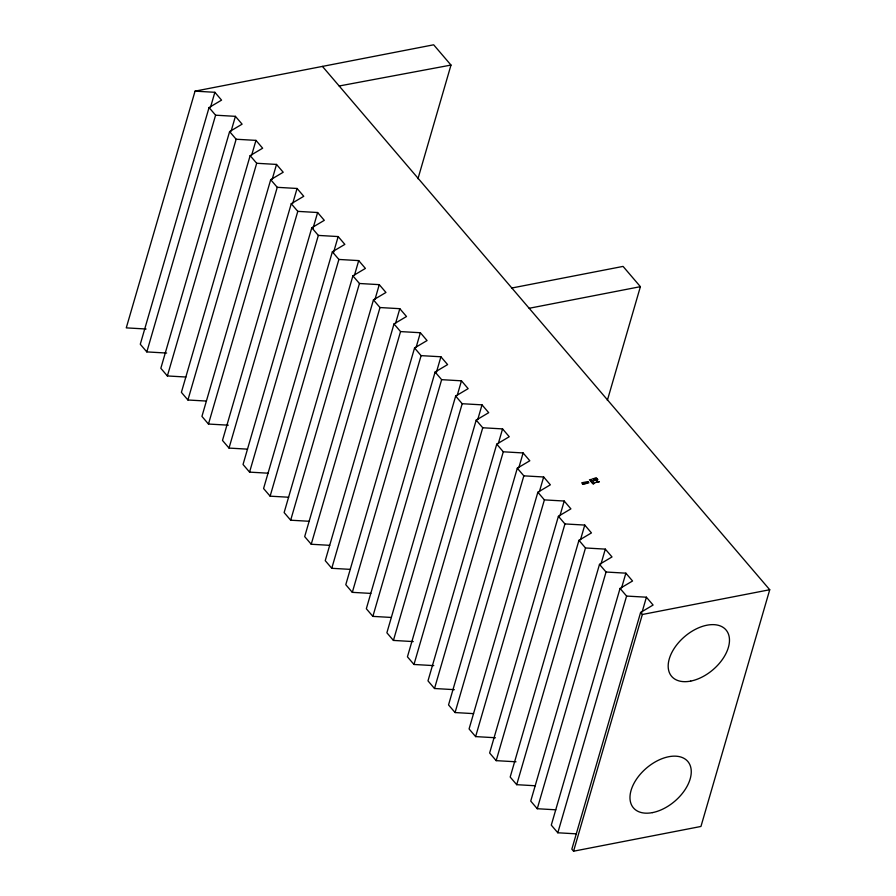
<?xml version="1.0" encoding="UTF-8"?>
<svg xmlns="http://www.w3.org/2000/svg" width="896" height="896" viewBox="0 0 896 896"><rect width="100%" height="100%" fill="white"/><g stroke="black" fill="none" stroke-linecap="round" stroke-linejoin="round"><path stroke-width="1.34" d="M417.962 178.741L450.99 65.072L433.664 44.8L195.048 91.146L126.269 327.869L146.093 329.011M195.048 91.146L214.861 92.299L221.558 100.128L209.059 107.542L140.28 344.254L146.821 351.904L166.645 353.058M210.594 107.005L214.861 92.299M146.821 351.904L215.589 115.192L209.059 107.542M215.589 115.192L235.413 116.346L242.099 124.163L229.611 131.589L160.832 368.301L167.373 375.95L185.875 377.026M231.146 131.051L235.413 116.346M167.373 375.95L236.141 139.238L229.611 131.589M236.141 139.238L255.965 140.381L262.651 148.21L250.152 155.635L181.384 392.347L187.914 399.997L206.427 401.061M251.686 155.098L255.965 140.381M187.914 399.997L256.693 163.274L250.152 155.635M256.693 163.274L276.517 164.427L283.203 172.245L270.704 179.682L201.936 416.394L208.466 424.043L228.29 425.186M272.238 179.144L276.517 164.427M208.466 424.043L277.245 187.32L270.704 179.682M277.245 187.32L297.069 188.474L303.755 196.291L291.256 203.717L222.488 440.429L229.018 448.078L247.52 449.154M292.79 203.179L297.069 188.474M229.018 448.078L297.786 211.366L291.256 203.717M297.786 211.366L317.621 212.52L324.296 220.338L311.808 227.763L243.04 464.475L249.57 472.125L268.072 473.2M312.95 228.57L317.621 212.52M249.57 472.125L318.338 235.413L311.808 227.763M318.338 235.413L338.173 236.566L344.848 244.384L332.36 251.81L263.581 488.522L270.122 496.171L288.624 497.235M333.502 252.605L338.173 236.566M270.122 496.171L338.89 259.448L332.36 251.81M338.89 259.448L358.714 260.602L365.4 268.419L352.912 275.856L284.133 512.568L290.674 520.206L309.176 521.282M354.446 275.318L358.714 260.602M290.674 520.206L359.442 283.494L352.912 275.856M359.442 283.494L379.266 284.648L385.952 292.466L373.453 299.891L304.685 536.603L311.226 544.253L329.717 545.328M374.998 299.365L379.266 284.648M311.226 544.253L379.994 307.541L373.453 299.891M379.994 307.541L399.818 308.694L406.504 316.512L394.005 323.938L325.237 560.65L331.766 568.299L350.269 569.374M395.539 323.4L399.818 308.694M331.766 568.299L400.546 331.587L394.005 323.938M400.546 331.587L420.37 332.73L427.056 340.558L414.557 347.984L345.789 584.696L352.318 592.346L370.821 593.41M416.091 347.446L420.37 332.73M352.318 592.346L421.098 355.634L414.557 347.984M421.098 355.634L440.91 356.776L447.597 364.594L435.109 372.03L366.33 608.742L372.87 616.381L391.373 617.456M436.251 372.826L440.91 356.776M372.87 616.381L441.638 379.669L435.109 372.03M441.638 379.669L461.462 380.822L468.149 388.64L455.661 396.077L386.882 632.789L393.422 640.427L413.246 641.581M457.195 395.528L461.462 380.822M393.422 640.427L462.19 403.715L455.661 396.077M462.19 403.715L482.014 404.858L488.701 412.686L476.202 420.112L407.434 656.824L413.974 664.474L433.787 665.616M477.736 419.574L482.014 404.858M413.974 664.474L482.742 427.762L476.202 420.112M482.742 427.762L502.566 428.904L509.253 436.733L496.754 444.158L427.986 680.87L434.515 688.509L454.339 689.662M498.288 443.61L502.566 428.904M434.515 688.509L503.283 451.797L496.754 444.158M503.283 451.797L523.118 452.95L529.805 460.768L517.306 468.194L448.538 704.917L455.067 712.555L473.57 713.63M518.84 467.656L523.118 452.95M455.067 712.555L523.835 475.843L517.306 468.194M523.835 475.843L543.659 476.986L550.357 484.814L537.858 492.24L469.078 728.952L475.619 736.602L495.443 737.755M539.392 491.702L543.659 476.986M475.619 736.602L544.387 499.89L537.858 492.24M544.387 499.89L564.211 501.032L570.898 508.861L558.41 516.286L489.63 752.998L496.171 760.648L515.995 761.79M559.944 515.749L564.211 501.032M496.171 760.648L564.939 523.936L558.41 516.286M607.365 400.344L640.394 286.664L623.067 266.403L511.84 288.008M587.821 481.611L588.874 482.832L582.781 484.019L581.739 482.787L587.821 481.611L587.35 483.246L582.478 484.198M591.45 479.394L594.81 483.325L592.782 483.717L589.422 479.786L591.45 479.394L590.968 481.04L593.488 483.986M564.939 523.936L584.763 525.078L591.45 532.907L578.95 540.322L510.182 777.045L516.712 784.683L535.226 785.758M596.758 481.107L597.24 479.461L596.322 478.386L595.202 478.598L596.12 479.674L597.24 479.461M580.485 539.784L584.763 525.078M516.712 784.683L585.491 547.971L578.95 540.322M585.491 547.971L605.315 549.125L612.002 556.942L599.502 564.368L530.734 801.091L537.264 808.73L555.778 809.805M601.037 563.83L605.315 549.125M537.264 808.73L606.043 572.018L599.502 564.368M606.043 572.018L625.867 573.171L632.554 580.989L620.054 588.414L551.286 825.126L557.816 832.776L576.318 833.851M621.589 587.877L625.867 573.171M557.816 832.776L626.584 596.064L620.054 588.414M626.584 596.064L646.408 597.206L653.094 605.035L640.606 612.461L571.838 849.173L573.563 851.2L700.952 826.459L769.731 589.736L322.437 66.405M642.141 611.923L646.408 597.206M573.563 851.2L642.342 614.488L640.606 612.461M529.155 308.28L640.394 286.664M642.342 614.488L769.731 589.736M339.17 85.994L450.99 65.072M593.141 478.52L594.182 480.424L597.923 479.696L596.389 477.893L594.418 478.274L595.694 479.763L594.418 480.01L593.141 478.52M599.2 481.757L595.862 482.406L599.2 481.757M690.715 681.094A35.75 21.795 -40.5 0 0 728.482 634.2A35.75 21.795 -40.5 0 0 677.298 644.146A35.75 21.795 -40.5 0 0 690.715 681.094M652.501 812.605A35.75 21.795 -40.5 0 0 690.267 765.71A35.75 21.795 -40.5 0 0 639.094 775.656A35.75 21.795 -40.5 0 0 652.501 812.605"/></g></svg>
